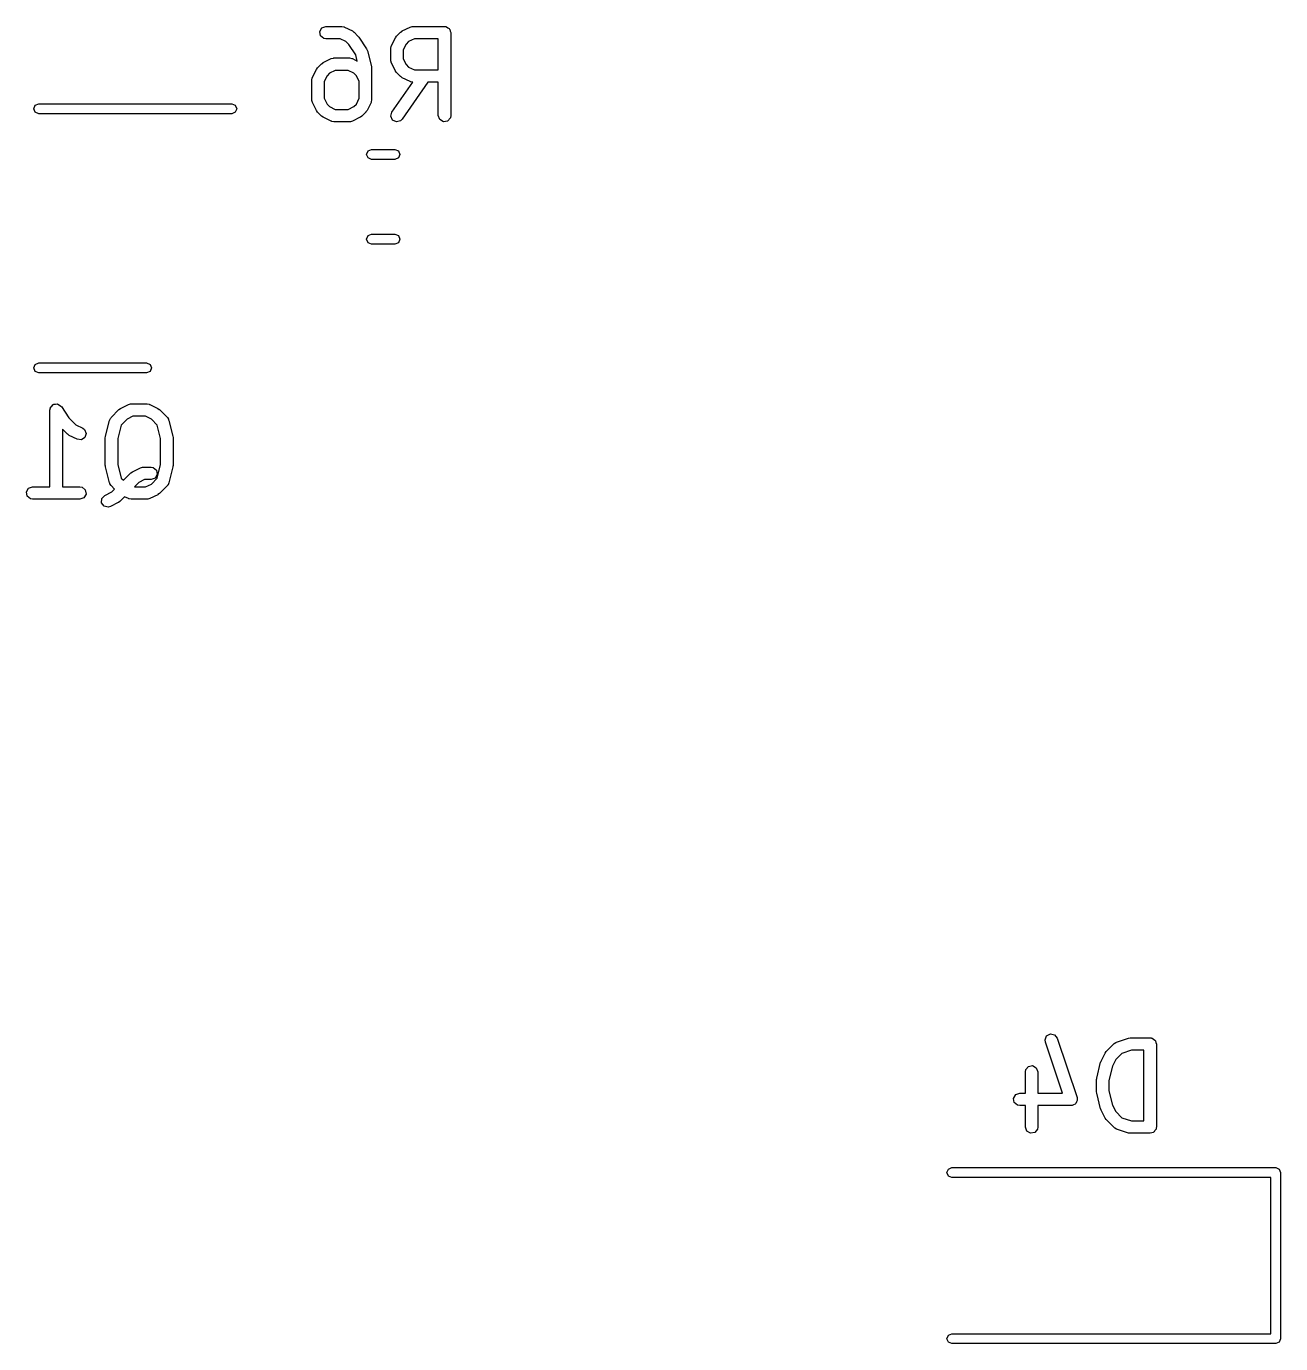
# Model space of a CAD drawing. Extents: x 0.6 to 14.8, y -4.9 to -0.7.
# Drawn here: x 1.386 to 1.981, y -1.321 to -0.697 of the extents above; entities that cross this region are included whole.
import ezdxf

# ---------------------------------------------------------------- set-up
doc = ezdxf.new("R2010")
doc.units = 0
doc.header["$MEASUREMENT"] = 0
doc.layers.add('BLACK', color=7, linetype='CONTINUOUS')

msp = doc.modelspace()

# ---------------------------------------------------------------- linework, layer by layer
at = {"layer": 'BLACK', "linetype": 'CONTINUOUS'}
for p, q in [((1.52503, -0.699187), (1.52604, -0.697438)), ((1.52538, -0.701176), (1.52503, -0.699187)), ((1.52604, -0.697438), (1.52793, -0.696747)), ((1.52793, -0.696747), (1.53543, -0.696747)), ((1.53543, -0.696747), (1.53644, -0.696925)), ((1.53644, -0.696925), (1.53658, -0.697039)), ((1.53658, -0.697039), (1.53675, -0.697059)), ((1.53675, -0.697059), (1.5405, -0.698934)), ((1.5405, -0.698934), (1.54121, -0.69946)), ((1.56334, -0.699487), (1.56406, -0.698981)), ((1.56406, -0.698981), (1.56411, -0.698934)), ((1.56411, -0.698934), (1.56786, -0.697059)), ((1.56786, -0.697059), (1.56884, -0.696767)), ((1.56884, -0.696767), (1.56901, -0.696808)), ((1.56901, -0.696808), (1.56918, -0.696747)), ((1.56918, -0.696747), (1.58418, -0.696747)), ((1.58418, -0.696747), (1.58456, -0.696815)), ((1.58456, -0.696815), (1.58469, -0.696792)), ((1.58469, -0.696792), (1.5848, -0.696858)), ((1.5848, -0.696858), (1.58519, -0.696925)), ((1.58519, -0.696925), (1.58577, -0.697419)), ((1.58577, -0.697419), (1.58644, -0.697802)), ((1.58644, -0.697802), (1.58653, -0.698052)), ((1.58653, -0.698052), (1.58673, -0.698224)), ((1.58673, -0.698224), (1.58687, -0.698979)), ((1.58687, -0.698979), (1.58713, -0.6997)), ((1.52692, -0.702475), (1.52538, -0.701176)), ((1.52793, -0.702653), (1.52692, -0.702475)), ((1.53474, -0.702653), (1.52793, -0.702653)), ((1.53743, -0.704002), (1.53474, -0.702653)), ((1.53876, -0.705331), (1.53743, -0.704002)), ((1.54207, -0.710286), (1.53876, -0.705331)), ((1.54121, -0.69946), (1.54127, -0.699487)), ((1.54127, -0.699487), (1.54315, -0.701362)), ((1.54315, -0.701362), (1.5434, -0.70173)), ((1.5434, -0.70173), (1.54351, -0.701812)), ((1.54351, -0.701812), (1.54726, -0.707436)), ((1.55904, -0.705879), (1.56091, -0.702129)), ((1.56091, -0.702129), (1.56144, -0.70142)), ((1.56144, -0.70142), (1.56147, -0.701362)), ((1.56147, -0.701362), (1.56334, -0.699487)), ((1.56598, -0.705199), (1.56463, -0.707896)), ((1.56718, -0.704002), (1.56598, -0.705199)), ((1.56988, -0.702653), (1.56718, -0.704002)), ((1.58122, -0.702653), (1.56988, -0.702653)), ((1.58122, -0.71737), (1.58122, -0.702653)), ((1.58713, -0.6997), (1.58713, -0.73907)), ((1.53036, -0.712057), (1.53135, -0.711765)), ((1.53135, -0.711765), (1.53152, -0.711806)), ((1.53152, -0.711806), (1.53168, -0.711745)), ((1.53168, -0.711745), (1.53918, -0.711745)), ((1.53918, -0.711745), (1.54019, -0.711924)), ((1.54019, -0.711924), (1.54033, -0.712037)), ((1.5428, -0.713203), (1.54207, -0.710286)), ((1.54726, -0.707436), (1.54766, -0.708344)), ((1.54766, -0.708344), (1.54767, -0.708358)), ((1.54767, -0.708358), (1.54955, -0.715857)), ((1.55873, -0.707199), (1.55891, -0.706189)), ((1.55873, -0.712823), (1.55873, -0.707199)), ((1.55891, -0.706189), (1.55902, -0.706054)), ((1.55902, -0.706054), (1.55904, -0.705879)), ((1.56463, -0.707896), (1.56463, -0.712126)), ((1.52154, -0.720877), (1.52342, -0.717127)), ((1.52342, -0.717127), (1.52394, -0.716418)), ((1.52394, -0.716418), (1.52397, -0.71636)), ((1.52397, -0.71636), (1.52585, -0.714485)), ((1.52585, -0.714485), (1.52657, -0.713979)), ((1.52657, -0.713979), (1.52661, -0.713932)), ((1.52661, -0.713932), (1.53036, -0.712057)), ((1.53238, -0.717651), (1.52968, -0.719)), ((1.53849, -0.717651), (1.53238, -0.717651)), ((1.54118, -0.719), (1.53849, -0.717651)), ((1.54033, -0.712037), (1.5405, -0.712057)), ((1.5405, -0.712057), (1.5428, -0.713203)), ((1.54955, -0.715857), (1.54959, -0.716445)), ((1.54959, -0.716445), (1.54963, -0.716573)), ((1.54963, -0.716573), (1.54963, -0.731571)), ((1.55879, -0.712989), (1.55873, -0.712823)), ((1.55875, -0.713161), (1.55879, -0.712989)), ((1.55904, -0.714144), (1.55875, -0.713161)), ((1.56091, -0.717893), (1.55904, -0.714144)), ((1.56096, -0.717938), (1.56091, -0.717893)), ((1.56147, -0.718661), (1.56096, -0.717938)), ((1.56463, -0.712126), (1.56598, -0.714824)), ((1.56598, -0.714824), (1.56718, -0.716021)), ((1.56718, -0.716021), (1.56988, -0.71737)), ((1.56988, -0.71737), (1.58122, -0.71737)), ((1.52123, -0.722197), (1.52141, -0.721187)), ((1.52123, -0.731571), (1.52123, -0.722197)), ((1.52141, -0.721187), (1.52152, -0.721052)), ((1.52152, -0.721052), (1.52154, -0.720877)), ((1.52849, -0.720197), (1.52714, -0.722894)), ((1.52714, -0.722894), (1.52714, -0.730874)), ((1.52968, -0.719), (1.52849, -0.720197)), ((1.54238, -0.720197), (1.54118, -0.719)), ((1.54373, -0.722894), (1.54238, -0.720197)), ((1.54373, -0.730874), (1.54373, -0.722894)), ((1.55926, -0.737377), (1.56914, -0.723268)), ((1.56334, -0.720536), (1.56147, -0.718661)), ((1.5634, -0.720563), (1.56334, -0.720536)), ((1.56411, -0.721089), (1.5634, -0.720563)), ((1.57634, -0.723275), (1.5641, -0.740763)), ((1.56786, -0.722964), (1.56411, -0.721089)), ((1.56803, -0.722984), (1.56786, -0.722964)), ((1.56817, -0.723097), (1.56803, -0.722984)), ((1.56914, -0.723268), (1.56817, -0.723097)), ((1.58122, -0.723275), (1.57634, -0.723275)), ((1.58122, -0.73907), (1.58122, -0.723275)), ((1.38937, -0.735827), (1.39006, -0.734156)), ((1.39006, -0.737497), (1.38937, -0.735827)), ((1.39006, -0.734156), (1.39173, -0.733465)), ((1.39173, -0.733465), (1.48327, -0.733465)), ((1.48327, -0.733465), (1.48494, -0.734156)), ((1.48494, -0.734156), (1.48563, -0.735827)), ((1.48563, -0.735827), (1.48494, -0.737497)), ((1.52129, -0.731737), (1.52123, -0.731571)), ((1.52125, -0.731909), (1.52129, -0.731737)), ((1.52154, -0.732892), (1.52125, -0.731909)), ((1.52342, -0.736641), (1.52154, -0.732892)), ((1.52347, -0.736685), (1.52342, -0.736641)), ((1.52397, -0.737409), (1.52347, -0.736685)), ((1.52714, -0.730874), (1.52849, -0.733571)), ((1.52849, -0.733571), (1.52968, -0.734769)), ((1.52968, -0.734769), (1.53238, -0.736117)), ((1.53238, -0.736117), (1.53849, -0.736117)), ((1.53849, -0.736117), (1.54118, -0.734769)), ((1.54118, -0.734769), (1.54238, -0.733571)), ((1.54238, -0.733571), (1.54373, -0.730874)), ((1.54745, -0.736641), (1.54692, -0.73735)), ((1.54932, -0.732892), (1.54745, -0.736641)), ((1.54934, -0.732716), (1.54932, -0.732892)), ((1.54946, -0.732581), (1.54934, -0.732716)), ((1.54963, -0.731571), (1.54946, -0.732581)), ((1.39173, -0.738189), (1.39006, -0.737497)), ((1.48327, -0.738189), (1.39173, -0.738189)), ((1.48494, -0.737497), (1.48327, -0.738189)), ((1.52585, -0.739283), (1.52397, -0.737409)), ((1.5259, -0.73931), (1.52585, -0.739283)), ((1.52661, -0.739836), (1.5259, -0.73931)), ((1.53036, -0.741711), (1.52661, -0.739836)), ((1.53054, -0.741731), (1.53036, -0.741711)), ((1.53067, -0.741845), (1.53054, -0.741731)), ((1.53168, -0.742023), (1.53067, -0.741845)), ((1.53918, -0.742023), (1.53168, -0.742023)), ((1.53935, -0.741962), (1.53918, -0.742023)), ((1.53952, -0.742004), (1.53935, -0.741962)), ((1.5405, -0.741711), (1.53952, -0.742004)), ((1.54425, -0.739836), (1.5405, -0.741711)), ((1.5443, -0.73979), (1.54425, -0.739836)), ((1.54502, -0.739283), (1.5443, -0.73979)), ((1.54689, -0.737409), (1.54502, -0.739283)), ((1.54692, -0.73735), (1.54689, -0.737409)), ((1.55874, -0.739328), (1.55926, -0.737377)), ((1.55959, -0.741158), (1.55874, -0.739328)), ((1.56142, -0.742012), (1.55959, -0.741158)), ((1.56337, -0.741489), (1.56142, -0.742012)), ((1.5641, -0.740763), (1.56337, -0.741489)), ((1.58192, -0.740968), (1.58122, -0.73907)), ((1.58366, -0.741978), (1.58192, -0.740968)), ((1.58565, -0.741627), (1.58366, -0.741978)), ((1.58695, -0.74008), (1.58565, -0.741627)), ((1.58713, -0.73907), (1.58695, -0.74008)), ((1.54791, -0.75581), (1.54958, -0.755118)), ((1.54958, -0.755118), (1.56065, -0.755118)), ((1.56065, -0.755118), (1.56232, -0.75581)), ((1.54722, -0.75748), (1.54791, -0.75581)), ((1.54791, -0.759151), (1.54722, -0.75748)), ((1.54958, -0.759843), (1.54791, -0.759151)), ((1.56065, -0.759843), (1.54958, -0.759843)), ((1.56232, -0.759151), (1.56065, -0.759843)), ((1.56232, -0.75581), (1.56301, -0.75748)), ((1.56301, -0.75748), (1.56232, -0.759151)), ((1.54722, -0.797638), (1.54791, -0.795968)), ((1.54791, -0.799308), (1.54722, -0.797638)), ((1.54791, -0.795968), (1.54958, -0.795276)), ((1.54958, -0.8), (1.54791, -0.799308)), ((1.54958, -0.795276), (1.56065, -0.795276)), ((1.56065, -0.795276), (1.56232, -0.795968)), ((1.56232, -0.799308), (1.56065, -0.8)), ((1.56232, -0.795968), (1.56301, -0.797638)), ((1.56301, -0.797638), (1.56232, -0.799308)), ((1.56065, -0.8), (1.54958, -0.8)), ((1.38937, -0.858661), (1.39006, -0.856991)), ((1.39006, -0.860332), (1.38937, -0.858661)), ((1.39006, -0.856991), (1.39173, -0.856299)), ((1.39173, -0.861024), (1.39006, -0.860332)), ((1.39173, -0.856299), (1.44291, -0.856299)), ((1.44291, -0.861024), (1.39173, -0.861024)), ((1.44291, -0.856299), (1.44458, -0.856991)), ((1.44458, -0.860332), (1.44291, -0.861024)), ((1.44458, -0.856991), (1.44528, -0.858661)), ((1.44528, -0.858661), (1.44458, -0.860332)), ((1.39708, -0.878645), (1.39726, -0.877635)), ((1.39708, -0.915062), (1.39708, -0.878645)), ((1.39726, -0.877635), (1.39737, -0.877505)), ((1.39737, -0.877505), (1.39738, -0.877336)), ((1.39738, -0.877336), (1.398, -0.876744)), ((1.398, -0.876744), (1.39855, -0.876088)), ((1.39855, -0.876088), (1.39872, -0.876058)), ((1.39872, -0.876058), (1.39884, -0.875941)), ((1.39884, -0.875941), (1.3997, -0.875886)), ((1.3997, -0.875886), (1.40054, -0.875737)), ((1.40054, -0.875737), (1.40069, -0.875822)), ((1.40069, -0.875822), (1.40086, -0.875811)), ((1.40086, -0.875811), (1.40155, -0.876318)), ((1.40155, -0.876318), (1.40229, -0.876747)), ((1.40229, -0.876747), (1.40235, -0.876906)), ((1.40235, -0.876906), (1.40249, -0.877007)), ((1.40249, -0.877007), (1.40608, -0.882388)), ((1.42606, -0.882181), (1.42981, -0.878432)), ((1.42981, -0.878432), (1.43054, -0.877926)), ((1.43054, -0.877926), (1.43058, -0.877879)), ((1.43058, -0.877879), (1.43433, -0.876004)), ((1.43433, -0.876004), (1.43531, -0.875712)), ((1.43531, -0.875712), (1.43549, -0.875753)), ((1.43549, -0.875753), (1.43565, -0.875692)), ((1.43565, -0.875692), (1.44315, -0.875692)), ((1.44315, -0.875692), (1.44416, -0.87587)), ((1.44416, -0.87587), (1.4443, -0.875984)), ((1.4443, -0.875984), (1.44447, -0.876004)), ((1.44447, -0.876004), (1.44822, -0.877879)), ((1.44822, -0.877879), (1.44893, -0.878405)), ((1.44893, -0.878405), (1.44899, -0.878432)), ((1.44899, -0.878432), (1.45274, -0.882181)), ((1.40608, -0.882388), (1.40928, -0.885592)), ((1.40928, -0.885592), (1.4126, -0.887253)), ((1.42341, -0.891052), (1.42529, -0.883553)), ((1.42529, -0.883553), (1.42571, -0.882617)), ((1.42571, -0.882617), (1.42594, -0.882445)), ((1.42594, -0.882445), (1.42606, -0.882181)), ((1.43082, -0.885779), (1.42923, -0.892132)), ((1.43365, -0.882946), (1.43082, -0.885779)), ((1.43635, -0.881598), (1.43365, -0.882946)), ((1.44245, -0.881598), (1.43635, -0.881598)), ((1.44515, -0.882946), (1.44245, -0.881598)), ((1.44798, -0.885779), (1.44515, -0.882946)), ((1.44957, -0.892132), (1.44798, -0.885779)), ((1.45274, -0.882181), (1.45333, -0.883021)), ((1.45333, -0.883021), (1.45335, -0.883312)), ((1.45335, -0.883312), (1.45351, -0.883553)), ((1.45351, -0.883553), (1.45539, -0.891052)), ((1.40544, -0.890107), (1.40298, -0.887648)), ((1.40298, -0.887648), (1.40298, -0.915062)), ((1.4055, -0.890134), (1.40544, -0.890107)), ((1.40621, -0.89066), (1.4055, -0.890134)), ((1.40996, -0.892535), (1.40621, -0.89066)), ((1.41197, -0.892765), (1.40996, -0.892535)), ((1.41365, -0.891653), (1.41197, -0.892765)), ((1.4126, -0.887253), (1.41342, -0.887863)), ((1.41342, -0.887863), (1.41423, -0.889717)), ((1.41423, -0.889717), (1.41365, -0.891653)), ((1.42333, -0.891768), (1.42343, -0.891188)), ((1.42333, -0.904892), (1.42333, -0.891768)), ((1.42343, -0.891188), (1.42341, -0.891052)), ((1.42923, -0.892132), (1.42923, -0.904528)), ((1.44957, -0.904528), (1.44957, -0.892132)), ((1.45539, -0.891052), (1.45543, -0.89164)), ((1.45543, -0.89164), (1.45548, -0.891768)), ((1.45548, -0.891768), (1.45548, -0.904892)), ((1.42337, -0.90502), (1.42333, -0.904892)), ((1.42341, -0.905608), (1.42337, -0.90502)), ((1.42923, -0.904528), (1.43082, -0.910881)), ((1.44798, -0.910881), (1.44957, -0.904528)), ((1.45548, -0.904892), (1.45538, -0.905472)), ((1.45538, -0.905472), (1.45539, -0.905608)), ((1.42529, -0.913107), (1.42341, -0.905608)), ((1.43082, -0.910881), (1.4319, -0.911964)), ((1.4319, -0.911964), (1.43544, -0.908428)), ((1.43544, -0.908428), (1.43616, -0.907922)), ((1.43616, -0.907922), (1.43621, -0.907875)), ((1.43621, -0.907875), (1.43996, -0.906)), ((1.44197, -0.911594), (1.43928, -0.912943)), ((1.43996, -0.906), (1.44094, -0.905708)), ((1.44094, -0.905708), (1.44111, -0.905749)), ((1.44111, -0.905749), (1.44128, -0.905688)), ((1.44128, -0.905688), (1.44503, -0.905688)), ((1.44503, -0.911594), (1.44197, -0.911594)), ((1.44503, -0.905688), (1.44604, -0.905866)), ((1.44692, -0.910903), (1.44503, -0.911594)), ((1.44515, -0.913714), (1.44798, -0.910881)), ((1.44604, -0.905866), (1.44758, -0.907165)), ((1.44793, -0.909154), (1.44692, -0.910903)), ((1.44758, -0.907165), (1.44793, -0.909154)), ((1.45539, -0.905608), (1.45351, -0.913107)), ((1.38587, -0.917502), (1.38688, -0.915753)), ((1.38623, -0.919491), (1.38587, -0.917502)), ((1.38688, -0.915753), (1.38878, -0.915062)), ((1.38878, -0.915062), (1.39708, -0.915062)), ((1.40298, -0.915062), (1.41128, -0.915062)), ((1.41128, -0.915062), (1.41229, -0.91524)), ((1.41229, -0.91524), (1.41384, -0.916539)), ((1.41384, -0.916539), (1.41419, -0.918528)), ((1.42308, -0.919124), (1.4264, -0.917463)), ((1.42545, -0.913348), (1.42529, -0.913107)), ((1.42548, -0.913639), (1.42545, -0.913348)), ((1.42606, -0.914479), (1.42548, -0.913639)), ((1.42773, -0.91614), (1.42606, -0.914479)), ((1.4264, -0.917463), (1.42773, -0.91614)), ((1.43928, -0.912943), (1.43716, -0.915062)), ((1.43716, -0.915062), (1.44245, -0.915062)), ((1.44245, -0.915062), (1.44515, -0.913714)), ((1.45274, -0.914479), (1.44899, -0.918228)), ((1.45286, -0.914215), (1.45274, -0.914479)), ((1.4531, -0.914043), (1.45286, -0.914215)), ((1.45351, -0.913107), (1.4531, -0.914043)), ((1.38777, -0.92079), (1.38623, -0.919491)), ((1.38878, -0.920968), (1.38777, -0.92079)), ((1.41128, -0.920968), (1.38878, -0.920968)), ((1.41318, -0.920277), (1.41128, -0.920968)), ((1.41419, -0.918528), (1.41318, -0.920277)), ((1.42157, -0.922606), (1.42169, -0.92059)), ((1.42278, -0.924229), (1.42157, -0.922606)), ((1.42169, -0.92059), (1.42308, -0.919124)), ((1.42474, -0.924698), (1.42278, -0.924229)), ((1.42947, -0.922531), (1.42572, -0.924406)), ((1.42952, -0.922484), (1.42947, -0.922531)), ((1.43024, -0.921978), (1.42952, -0.922484)), ((1.43249, -0.919733), (1.43024, -0.921978)), ((1.43433, -0.920656), (1.43249, -0.919733)), ((1.43451, -0.920676), (1.43433, -0.920656)), ((1.43464, -0.92079), (1.43451, -0.920676)), ((1.43565, -0.920968), (1.43464, -0.92079)), ((1.44315, -0.920968), (1.43565, -0.920968)), ((1.44332, -0.920907), (1.44315, -0.920968)), ((1.44349, -0.920948), (1.44332, -0.920907)), ((1.44447, -0.920656), (1.44349, -0.920948)), ((1.44822, -0.918781), (1.44447, -0.920656)), ((1.44827, -0.918734), (1.44822, -0.918781)), ((1.44899, -0.918228), (1.44827, -0.918734)), ((1.42572, -0.924406), (1.42474, -0.924698)), ((1.869, -1.17727), (1.86974, -1.17539)), ((1.86915, -1.17829), (1.869, -1.17727)), ((1.87723, -1.20252), (1.86915, -1.17829)), ((1.86974, -1.17539), (1.87152, -1.17443)), ((1.87152, -1.17443), (1.8735, -1.17484)), ((1.8735, -1.17484), (1.87475, -1.17642)), ((1.87475, -1.17642), (1.88413, -1.20454)), ((1.89799, -1.18276), (1.90174, -1.17901)), ((1.90174, -1.17901), (1.90258, -1.17843)), ((1.90258, -1.17843), (1.90275, -1.17841)), ((1.90275, -1.17841), (1.90289, -1.1783)), ((1.90289, -1.1783), (1.90852, -1.17643)), ((1.90852, -1.17643), (1.90939, -1.1763)), ((1.90939, -1.1763), (1.90945, -1.17627)), ((1.90945, -1.17627), (1.91882, -1.17627)), ((1.91882, -1.17627), (1.91921, -1.17634)), ((1.91921, -1.17634), (1.91934, -1.17632)), ((1.91934, -1.17632), (1.91945, -1.17639)), ((1.91945, -1.17639), (1.91983, -1.17645)), ((1.91983, -1.17645), (1.92042, -1.17695)), ((1.92042, -1.17695), (1.92108, -1.17733)), ((1.92108, -1.17733), (1.92118, -1.17758)), ((1.92118, -1.17758), (1.92138, -1.17775)), ((1.92138, -1.17775), (1.92151, -1.17851)), ((1.92151, -1.17851), (1.92178, -1.17923)), ((1.92178, -1.17923), (1.92178, -1.2186)), ((1.89556, -1.18728), (1.89743, -1.18353)), ((1.89743, -1.18353), (1.89796, -1.18282)), ((1.89796, -1.18282), (1.89799, -1.18276)), ((1.90542, -1.18368), (1.9025, -1.1866)), ((1.90993, -1.18218), (1.90542, -1.18368)), ((1.91587, -1.18218), (1.90993, -1.18218)), ((1.91587, -1.21564), (1.91587, -1.18218)), ((1.85963, -1.19235), (1.85981, -1.19134)), ((1.85963, -1.20252), (1.85963, -1.19235)), ((1.85981, -1.19134), (1.8611, -1.18979)), ((1.8611, -1.18979), (1.86309, -1.18944)), ((1.86309, -1.18944), (1.86484, -1.19045)), ((1.86484, -1.19045), (1.86553, -1.19235)), ((1.86553, -1.19235), (1.86553, -1.20252)), ((1.89346, -1.19538), (1.89534, -1.18789)), ((1.89534, -1.18789), (1.89554, -1.18742)), ((1.89554, -1.18742), (1.89556, -1.18728)), ((1.90099, -1.18963), (1.89928, -1.19646)), ((1.9025, -1.1866), (1.90099, -1.18963)), ((1.89337, -1.1961), (1.89348, -1.19552)), ((1.89337, -1.20172), (1.89337, -1.1961)), ((1.89348, -1.19552), (1.89346, -1.19538)), ((1.89928, -1.19646), (1.89928, -1.20136)), ((1.85405, -1.20496), (1.85506, -1.20321)), ((1.8544, -1.20695), (1.85405, -1.20496)), ((1.85506, -1.20321), (1.85696, -1.20252)), ((1.85696, -1.20252), (1.85963, -1.20252)), ((1.86553, -1.20252), (1.87723, -1.20252)), ((1.88413, -1.20454), (1.88428, -1.20555)), ((1.89342, -1.20185), (1.89337, -1.20172)), ((1.89346, -1.20244), (1.89342, -1.20185)), ((1.89534, -1.20994), (1.89346, -1.20244)), ((1.89928, -1.20136), (1.90099, -1.20819)), ((1.85595, -1.20825), (1.8544, -1.20695)), ((1.85696, -1.20843), (1.85595, -1.20825)), ((1.85963, -1.20843), (1.85696, -1.20843)), ((1.85963, -1.2186), (1.85963, -1.20843)), ((1.88133, -1.20843), (1.86553, -1.20843)), ((1.86553, -1.20843), (1.86553, -1.2186)), ((1.88154, -1.20835), (1.88133, -1.20843)), ((1.88176, -1.2084), (1.88154, -1.20835)), ((1.88247, -1.20801), (1.88176, -1.2084)), ((1.88323, -1.20774), (1.88247, -1.20801)), ((1.88334, -1.20754), (1.88323, -1.20774)), ((1.88354, -1.20743), (1.88334, -1.20754)), ((1.88383, -1.20668), (1.88354, -1.20743)), ((1.88424, -1.20599), (1.88383, -1.20668)), ((1.88428, -1.20555), (1.8842, -1.20576)), ((1.8842, -1.20576), (1.88424, -1.20599)), ((1.89541, -1.21006), (1.89534, -1.20994)), ((1.89556, -1.21054), (1.89541, -1.21006)), ((1.89743, -1.21429), (1.89556, -1.21054)), ((1.90099, -1.20819), (1.9025, -1.21122)), ((1.9025, -1.21122), (1.90542, -1.21414)), ((1.89748, -1.21434), (1.89743, -1.21429)), ((1.89799, -1.21506), (1.89748, -1.21434)), ((1.90174, -1.21881), (1.89799, -1.21506)), ((1.90542, -1.21414), (1.90993, -1.21564)), ((1.90993, -1.21564), (1.91587, -1.21564)), ((1.86032, -1.2205), (1.85963, -1.2186)), ((1.86207, -1.22151), (1.86032, -1.2205)), ((1.86406, -1.22115), (1.86207, -1.22151)), ((1.86535, -1.21961), (1.86406, -1.22115)), ((1.86553, -1.2186), (1.86535, -1.21961)), ((1.9019, -1.21889), (1.90174, -1.21881)), ((1.90199, -1.21904), (1.9019, -1.21889)), ((1.90289, -1.21952), (1.90199, -1.21904)), ((1.90852, -1.2214), (1.90289, -1.21952)), ((1.90858, -1.2214), (1.90852, -1.2214)), ((1.90945, -1.22155), (1.90858, -1.2214)), ((1.91882, -1.22155), (1.90945, -1.22155)), ((1.91954, -1.22129), (1.91882, -1.22155)), ((1.9203, -1.22115), (1.91954, -1.22129)), ((1.92047, -1.22095), (1.9203, -1.22115)), ((1.92072, -1.22086), (1.92047, -1.22095)), ((1.9211, -1.2202), (1.92072, -1.22086)), ((1.9216, -1.21961), (1.9211, -1.2202)), ((1.92167, -1.21922), (1.9216, -1.21961)), ((1.92173, -1.21911), (1.92167, -1.21922)), ((1.92178, -1.2186), (1.92171, -1.21898)), ((1.92171, -1.21898), (1.92173, -1.21911)), ((1.82244, -1.24016), (1.82313, -1.23849)), ((1.82313, -1.24183), (1.82244, -1.24016)), ((1.82313, -1.23849), (1.8248, -1.2378)), ((1.8248, -1.24252), (1.82313, -1.24183)), ((1.8248, -1.2378), (1.97835, -1.2378)), ((1.97598, -1.24252), (1.8248, -1.24252)), ((1.97598, -1.31654), (1.97598, -1.24252)), ((1.97835, -1.2378), (1.98002, -1.23849)), ((1.98002, -1.23849), (1.98071, -1.24016)), ((1.98071, -1.24016), (1.98071, -1.3189)), ((1.82244, -1.3189), (1.82313, -1.31723)), ((1.82313, -1.31723), (1.8248, -1.31654)), ((1.8248, -1.31654), (1.97598, -1.31654)), ((1.82313, -1.32057), (1.82244, -1.3189)), ((1.8248, -1.32126), (1.82313, -1.32057)), ((1.97835, -1.32126), (1.8248, -1.32126)), ((1.98002, -1.32057), (1.97835, -1.32126)), ((1.98071, -1.3189), (1.98002, -1.32057))]:
    msp.add_line(p, q, dxfattribs=at)

doc.saveas('drawing.dxf')
